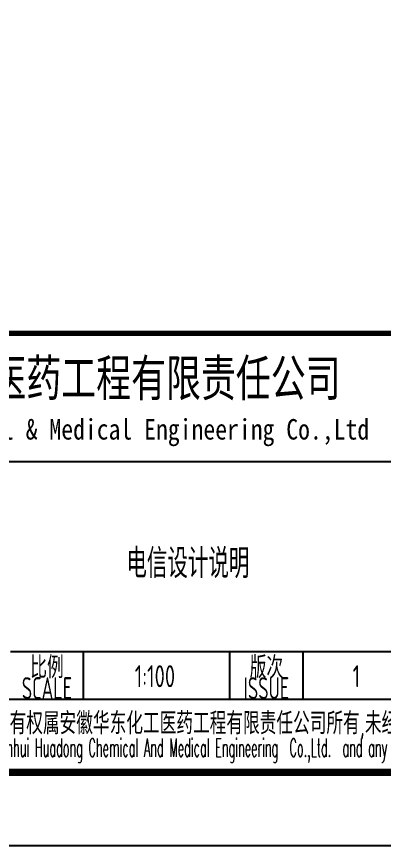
# Model space of a CAD drawing. Extents: x 1234595 to 2088511, y -80443 to 75292.
# Drawn here: x 1467506 to 1472521, y 14580 to 25910 of the extents above; entities that cross this region are included whole.
import ezdxf
from ezdxf.enums import TextEntityAlignment as Align

# ---------------------------------------------------------------- set-up
doc = ezdxf.new("R2010")
doc.units = 0
doc.header["$LTSCALE"] = 1000
doc.header["$MEASUREMENT"] = 0
doc.layers.get('0').update_dxf_attribs({"linetype": 'CONTINUOUS'})
doc.layers.add('DIM_SYMB', color=3, linetype='CONTINUOUS')
doc.layers.add('PUB_TITLE', color=4, linetype='CONTINUOUS')
doc.styles.add('ECEC_TQ', font='txt_l.shx', dxfattribs={"bigfont": 'hztxt_l.shx'})
doc.styles.add('sceie', font='sceie.shx', dxfattribs={"width": 0.7, "bigfont": 'sceic.shx'})
doc.styles.add('TSSD_Rein', font='Tssdeng.shx', dxfattribs={"width": 0.7, "bigfont": 'hztxt.shx'})
doc.styles.add('宋体', font='', dxfattribs={"width": 0.7})
doc.styles.get('宋体').set_extended_font_data('SimSun')

msp = doc.modelspace()

# ---------------------------------------------------------------- linework, layer by layer
for p, q in [((1461921.9, 19829.7), (1472921.9, 19829.7)), ((1467421.9, 17229.7), (1479921.9, 17229.7)), ((1468421.9, 16579.7), (1468421.9, 17229.7)), ((1470421.9, 16579.7), (1470421.9, 17229.7)), ((1471421.9, 16579.7), (1471421.9, 17229.7)), ((1461921.9, 16579.7), (1479921.9, 16579.7)), ((1461921.9, 15579.7), (1479921.9, 15579.7))]:
    msp.add_line(p, q)
at = {"const_width": 70}
msp.add_lwpolyline([(1479921.9, 21579.7), (1461921.9, 21579.7)], dxfattribs=at)
at = {"layer": 'PUB_TITLE'}
msp.add_lwpolyline([(1421521.9, 14579.7), (1480921.9, 14579.7), (1480921.9, 56579.7), (1421521.9, 56579.7)], close=True, dxfattribs=at)
at = {"layer": 'PUB_TITLE', "const_width": 100}
msp.add_lwpolyline([(1424021.9, 15579.7), (1479921.9, 15579.7), (1479921.9, 55579.7), (1424021.9, 55579.7)], close=True, dxfattribs=at)

# ---------------------------------------------------------------- texts
for s, height, style, width, p in [('安徽华东化工医药工程有限责任公司', 500, '宋体', 0.7, (1468116.8, 20979.7)), ('Anhui Huadong Chemical & Medical Engineering Co.,Ltd', 280, '宋体', 0.85, (1468116.8, 20229.7)), ('比例', 300, 'sceie', 0.8, (1467921.9, 17029.7)), ('版次', 300, 'sceie', 0.8, (1470921.9, 17029.7)), ('1:100', 300, 'sceie', 0.8, (1469397.8, 16892.8)), ('1', 300, 'sceie', 0.8, (1472151.3, 16892.8)), ('SCALE', 300, 'sceie', 0.7, (1467921.9, 16729.7)), ('ISSUE', 300, 'sceie', 0.7, (1470921.9, 16729.7)), ('本文件专有权属安徽华东化工医药工程有限责任公司所有,未经许可不得复制或转让给第三方', 300, 'sceie', 0.8, (1471093, 16230.8)), ('The proprietary right of this document belongs to Anhui Huadong Chemical And Medical Engineering  Co.,Ltd.  and any replication or transfer to the 3rd. side is forbidden without its permission. ', 250, 'ECEC_TQ', 0.45, (1470921.9, 15879.7))]:
    msp.add_text(s, height=height, dxfattribs=dict(style=style, width=width)).set_placement(p, align=Align.MIDDLE)
at = {"layer": 'DIM_SYMB', "color": 7, "linetype": 'ByBlock', "style": 'TSSD_Rein', "width": 0.7}
msp.add_text('电信设计说明', height=400, dxfattribs=at).set_placement((1469008.1, 18234.6))

doc.saveas('drawing.dxf')
